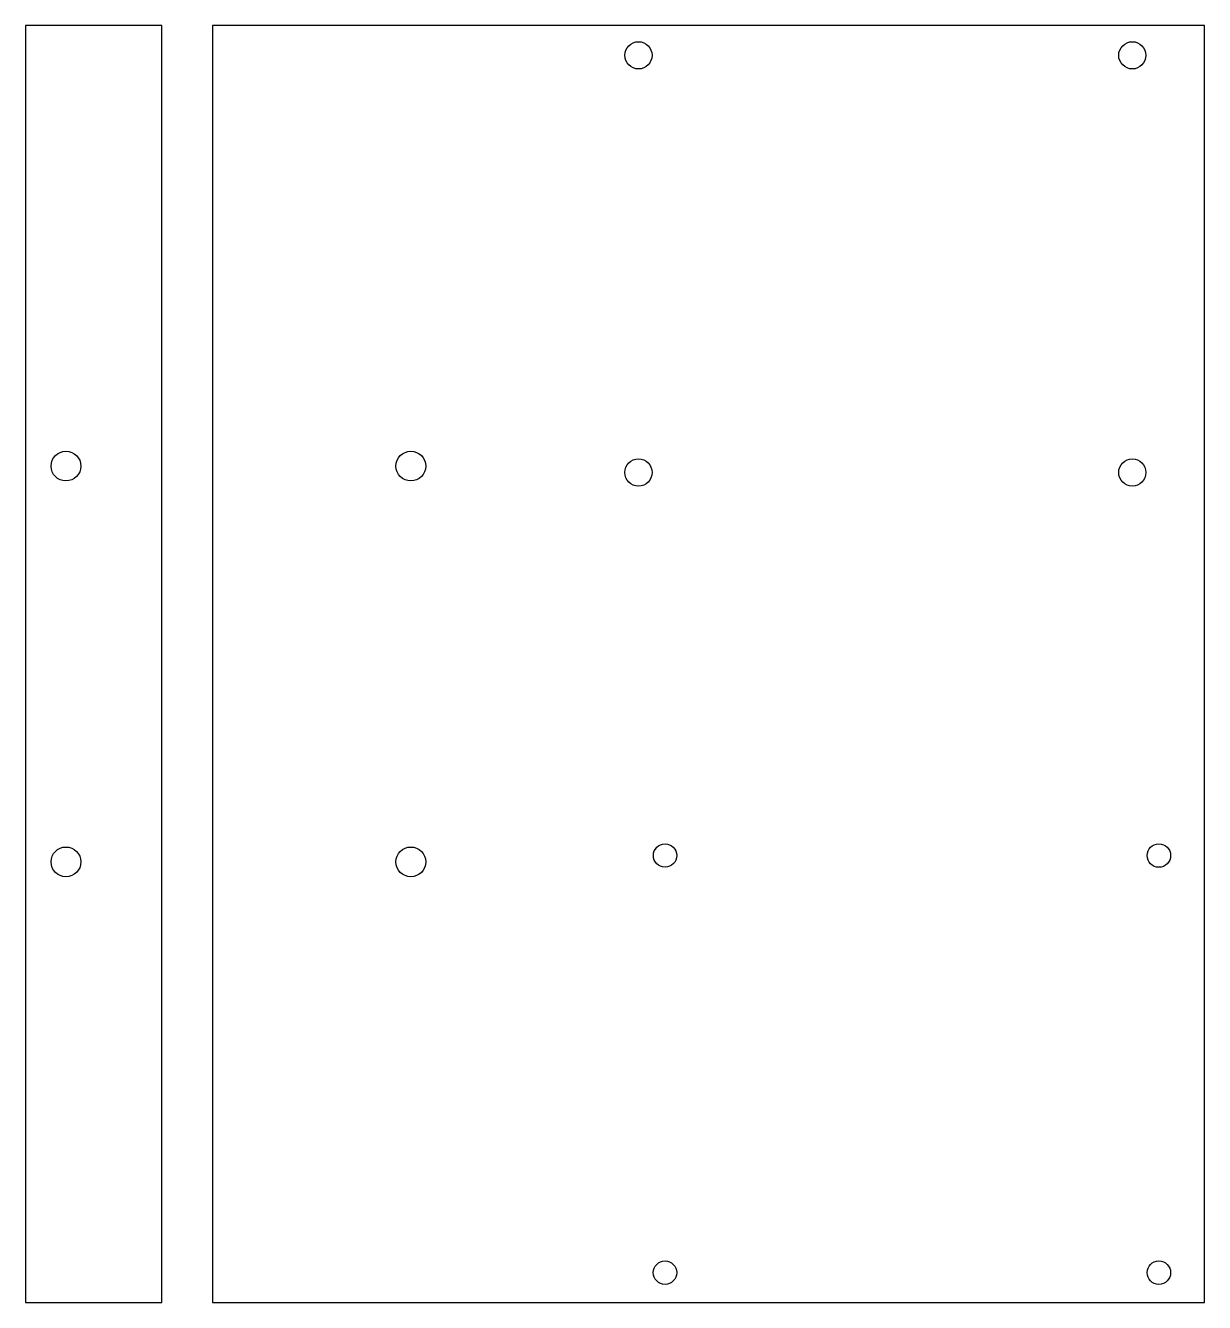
# Model space of a CAD drawing. Header units: millimetres. Extents: x -89 to 49, y -244 to -94.
import ezdxf

# ---------------------------------------------------------------- set-up
doc = ezdxf.new("R2010")
doc.units = ezdxf.units.MM

msp = doc.modelspace()

# ---------------------------------------------------------------- linework, layer by layer
at = {"color": 7, "linetype": 'Continuous', "lineweight": 25}
for p, q in [((-73.24, -94.02), (-89.24, -94.02)), ((-89.24, -94.02), (-89.24, -244.02)), ((-73.24, -244.02), (-73.24, -94.02)), ((49.21, -94.02), (-67.29, -94.02)), ((-67.29, -94.02), (-67.29, -244.02)), ((49.21, -244.02), (49.21, -94.02)), ((-89.24, -244.02), (-73.24, -244.02)), ((-67.29, -244.02), (49.21, -244.02))]:
    msp.add_line(p, q, dxfattribs=at)
for centre, radius in [((-17.26, -97.52), 1.6), ((40.74, -97.52), 1.6), ((-84.49, -145.77), 1.75), ((-43.99, -145.77), 1.75), ((-17.26, -146.52), 1.6), ((40.74, -146.52), 1.6), ((-14.14, -191.52), 1.37), ((43.86, -191.52), 1.38), ((-84.49, -192.27), 1.75), ((-43.99, -192.27), 1.75), ((-14.14, -240.52), 1.38), ((43.86, -240.52), 1.38)]:
    msp.add_circle(centre, radius, dxfattribs=at)

doc.saveas('drawing.dxf')
